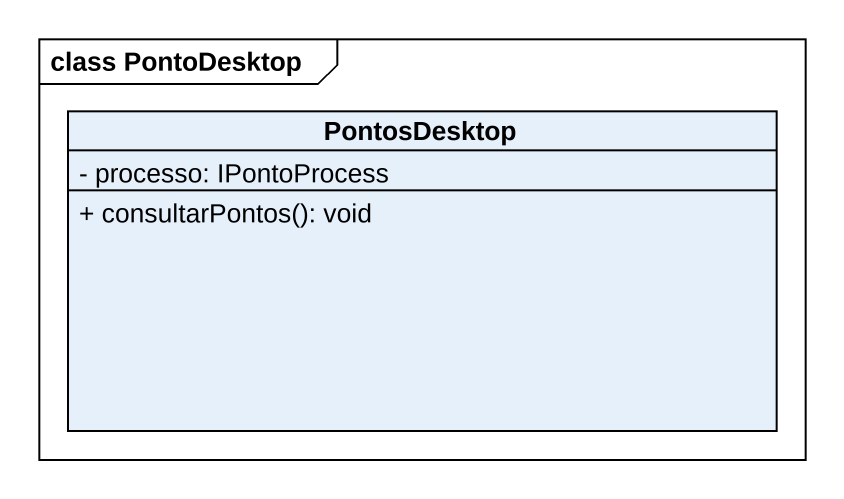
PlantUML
@startuml
mainframe class PontoDesktop
hide circle
hide empty members
skinparam classAttributeIconSize 0
class PontosDesktop {
  - processo: IPontoProcess
  + consultarPontos(): void
}
@enduml
